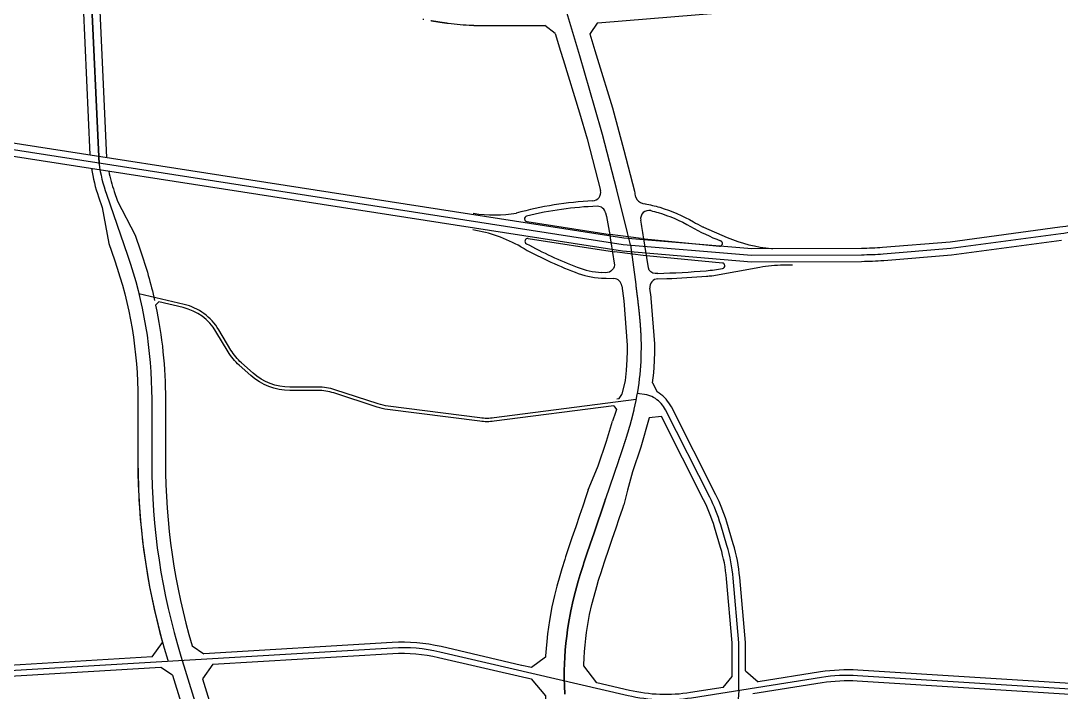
# Model space of a CAD drawing. Extents: x 529262 to 576451, y 2694391 to 2717535.
# Drawn here: x 546315 to 548202, y 2707251 to 2708469 of the extents above; entities that cross this region are included whole.
import ezdxf

# ---------------------------------------------------------------- set-up
doc = ezdxf.new("R2010")
doc.units = 0
doc.layers.add('RD-中线', color=40, linetype='Continuous')
doc.layers.add('RD-红线', color=7, linetype='Continuous')

msp = doc.modelspace()

# ---------------------------------------------------------------- linework, layer by layer
at = {"layer": 'RD-中线', "linetype": 'Continuous', "flags": 128}
msp.add_lwpolyline([(546456.662, 2708210.13), (546441.759, 2708533.282), (546419.648, 2709679.811)], dxfattribs=at)
at = {"layer": 'RD-中线', "linetype": 'Continuous'}
msp.add_lwpolyline([(547329.016, 2708406.137), (547278.489, 2708576.122), (547237.307, 2708715.023), (547226.908, 2708747.696, -0.00502134), (547225.138, 2708753.456), (547209.759, 2708805.36, 0.01426004), (547204.433, 2708821.619, 0.03415997), (547149.606, 2708946.603)], format="xyb", dxfattribs=at)
at = {"layer": 'RD-中线'}
for points in [[(546441.759, 2708533.282), (546456.662, 2708210.13)], [(547420.999, 2708062.695), (547415.527, 2708084.842), (547395.978, 2708162.809), (547370.127, 2708262.905), (547356.216, 2708311.762), (547329.029, 2708406.14)], [(547301.579, 2707247.493), (547300.97, 2707262.265), (547300.731, 2707275.872), (547300.819, 2707290.537), (547301.159, 2707302.571), (547301.748, 2707314.732), (547302.636, 2707327.519), (547303.734, 2707339.669), (547305.16, 2707352.465), (547306.688, 2707364.019), (547308.453, 2707375.623), (547312.476, 2707398.93), (547316.967, 2707418.285), (547321.055, 2707434.494), (547326.126, 2707452.594), (547329.686, 2707464.436), (547334.929, 2707481.027), (547336.403, 2707485.487), (547341.882, 2707502.075), (547347.865, 2707519.786), (547354.73, 2707540.041), (547361.613, 2707560.35), (547367.481, 2707577.664), (547373.714, 2707596.054), (547375.676, 2707601.843)]]:
    msp.add_lwpolyline(points, dxfattribs=at)
at = {"layer": 'RD-中线', "linetype": 'Continuous', "flags": 128}
for points in [[(545663.914, 2708334.875), (547407.548, 2708063.644), (547640.656, 2708044.225), (547840.221, 2708044.931, 0.01955665), (547879.284, 2708046.598), (548002.04, 2708056.656), (548201.411, 2708083.434, 0.02326065), (548247.156, 2708091.759)], [(546456.662, 2708210.13, 0.04754536), (546470.06, 2708154.804), (546508.374, 2708043.894, -0.08334682), (546552.222, 2707782.679), (546552.222, 2707669.489, 0.07483033), (546605.381, 2707316.282), (546697.05, 2707018.639, -0.11984125), (546708.426, 2706829.95), (546653.356, 2706524.411)]]:
    msp.add_lwpolyline(points, format="xyb", dxfattribs=at)
at = {"layer": 'RD-中线'}
for points in [[(547420.999, 2708062.695), (547430.318, 2707990.831), (547430.46, 2707989.729, -0.00000823), (547430.603, 2707988.627, -0.00001481), (547430.746, 2707987.525, -0.00002116), (547430.889, 2707986.423, -0.00002743), (547431.031, 2707985.322, -0.00003367), (547431.174, 2707984.22, -0.00003989), (547431.316, 2707983.118, -0.00004609), (547431.458, 2707982.016, -0.00005229), (547431.6, 2707980.914, -0.00005848), (547431.742, 2707979.812, -0.00006467), (547431.883, 2707978.71, -0.00007085), (547432.024, 2707977.607, -0.00007704), (547432.165, 2707976.505, -0.00008322), (547432.305, 2707975.403, -0.0000894), (547432.445, 2707974.301, -0.00009558), (547432.585, 2707973.199, -0.00010176), (547432.724, 2707972.096, -0.00010794), (547432.863, 2707970.994, -0.00011411), (547433.001, 2707969.891, -0.00012029), (547433.139, 2707968.789, -0.00012647), (547433.276, 2707967.686, -0.00013264), (547433.413, 2707966.583, -0.00013882), (547433.549, 2707965.481, -0.000145), (547433.684, 2707964.378, -0.00015117), (547433.819, 2707963.275, -0.00015735), (547433.953, 2707962.172, -0.00016352), (547434.086, 2707961.069, -0.0001697), (547434.219, 2707959.966, -0.00017587), (547434.35, 2707958.862, -0.00018205), (547434.481, 2707957.759, -0.00018822), (547434.612, 2707956.656, -0.0001944), (547434.741, 2707955.552, -0.00020057), (547434.869, 2707954.448, -0.00020674), (547434.997, 2707953.345, -0.00021292), (547435.124, 2707952.241, -0.00021909), (547435.249, 2707951.137, -0.00022527), (547435.374, 2707950.033, -0.00023144), (547435.498, 2707948.928, -0.00023761), (547435.621, 2707947.824, -0.00024379), (547435.742, 2707946.72, -0.00024996), (547435.863, 2707945.615, -0.00025614), (547435.982, 2707944.51, -0.00026231), (547436.1, 2707943.406, -0.00026848), (547436.218, 2707942.301, -0.00027466), (547436.333, 2707941.196, -0.00028083), (547436.448, 2707940.091, -0.000287), (547436.562, 2707938.985, -0.00029318), (547436.674, 2707937.88, -0.00029935), (547436.785, 2707936.774, -0.00030552), (547436.894, 2707935.669, -0.0003117), (547437.002, 2707934.563, -0.00031787), (547437.109, 2707933.457, -0.00032404), (547437.214, 2707932.351, -0.00033022), (547437.318, 2707931.244, -0.00033639), (547437.42, 2707930.138, -0.00034256), (547437.521, 2707929.031, -0.00034874), (547437.621, 2707927.925, -0.00035491), (547437.718, 2707926.818, -0.00036108), (547437.815, 2707925.711, -0.00036726), (547437.909, 2707924.604, -0.00037343), (547438.002, 2707923.497, -0.0003796), (547438.094, 2707922.389, -0.00038578), (547438.183, 2707921.282, -0.00039195), (547438.271, 2707920.174, -0.00039812), (547438.357, 2707919.067, -0.0004043), (547438.441, 2707917.959, -0.00041047), (547438.524, 2707916.851, -0.00041664), (547438.605, 2707915.742, -0.00042282), (547438.684, 2707914.634, -0.00042899), (547438.76, 2707913.526, -0.00043516), (547438.836, 2707912.417, -0.00044134), (547438.909, 2707911.308, -0.00044751), (547438.98, 2707910.2, -0.00045368), (547439.049, 2707909.091, -0.00045986), (547439.116, 2707907.981, -0.00046603), (547439.181, 2707906.872, -0.0004722), (547439.244, 2707905.763, -0.00047838), (547439.305, 2707904.654, -0.00048455), (547439.364, 2707903.544, -0.00049072), (547439.42, 2707902.434, -0.00049689), (547439.474, 2707901.324, -0.00050307), (547439.527, 2707900.215, -0.00050924), (547439.577, 2707899.105, -0.00051541), (547439.624, 2707897.995, -0.00052159), (547439.669, 2707896.884, -0.00052776), (547439.712, 2707895.774, -0.00053393), (547439.753, 2707894.664, -0.00054011), (547439.791, 2707893.553, -0.00054628), (547439.827, 2707892.443, -0.00055245), (547439.861, 2707891.332, -0.06401653), (547427.269, 2707764.445, -0.00055245), (547427.018, 2707763.362, -0.00054628), (547426.765, 2707762.281, -0.00054011), (547426.509, 2707761.199, -0.00053393), (547426.251, 2707760.119, -0.00052776), (547425.99, 2707759.038, -0.00052159), (547425.728, 2707757.959, -0.00051541), (547425.463, 2707756.88, -0.00050924), (547425.196, 2707755.801, -0.00050307), (547424.927, 2707754.723, -0.00049689), (547424.655, 2707753.646, -0.00049072), (547424.382, 2707752.569, -0.00048455), (547424.106, 2707751.492, -0.00047838), (547423.828, 2707750.417, -0.0004722), (547423.549, 2707749.341, -0.00046603), (547423.267, 2707748.266, -0.00045986), (547422.983, 2707747.192, -0.00045368), (547422.697, 2707746.118, -0.00044751), (547422.41, 2707745.045, -0.00044134), (547422.12, 2707743.973, -0.00043516), (547421.829, 2707742.9, -0.00042899), (547421.535, 2707741.829, -0.00042282), (547421.24, 2707740.757, -0.00041664), (547420.943, 2707739.687, -0.00041047), (547420.645, 2707738.616, -0.0004043), (547420.344, 2707737.547, -0.00039812), (547420.042, 2707736.478, -0.00039195), (547419.738, 2707735.409, -0.00038578), (547419.433, 2707734.34, -0.0003796), (547419.126, 2707733.273, -0.00037343), (547418.817, 2707732.205, -0.00036726), (547418.507, 2707731.138, -0.00036108), (547418.195, 2707730.072, -0.00035491), (547417.881, 2707729.006, -0.00034874), (547417.566, 2707727.94, -0.00034256), (547417.25, 2707726.875, -0.00033639), (547416.932, 2707725.811, -0.00033022), (547416.613, 2707724.746, -0.00032404), (547416.292, 2707723.683, -0.00031787), (547415.97, 2707722.619, -0.0003117), (547415.647, 2707721.556, -0.00030552), (547415.322, 2707720.493, -0.00029935), (547414.996, 2707719.431, -0.00029318), (547414.669, 2707718.369, -0.000287), (547414.341, 2707717.308, -0.00028083), (547414.011, 2707716.247, -0.00027466), (547413.68, 2707715.186, -0.00026848), (547413.348, 2707714.126, -0.00026231), (547413.015, 2707713.066, -0.00025614), (547412.681, 2707712.006, -0.00024996), (547412.346, 2707710.947, -0.00024379), (547412.009, 2707709.888, -0.00023761), (547411.672, 2707708.829, -0.00023144), (547411.334, 2707707.771, -0.00022527), (547410.994, 2707706.713, -0.00021909), (547410.654, 2707705.655, -0.00021292), (547410.313, 2707704.598, -0.00020674), (547409.971, 2707703.54, -0.00020057), (547409.628, 2707702.484, -0.0001944), (547409.284, 2707701.427, -0.00018822), (547408.94, 2707700.371, -0.00018205), (547408.594, 2707699.314, -0.00017587), (547408.248, 2707698.259, -0.0001697), (547407.902, 2707697.203, -0.00016352), (547407.554, 2707696.148, -0.00015735), (547407.206, 2707695.093, -0.00015117), (547406.857, 2707694.038, -0.000145), (547406.508, 2707692.983, -0.00013882), (547406.158, 2707691.928, -0.00013264), (547405.807, 2707690.874, -0.00012647), (547405.456, 2707689.82, -0.00012029), (547405.104, 2707688.766, -0.00011411), (547404.752, 2707687.712, -0.00010794), (547404.399, 2707686.658, -0.00010176), (547404.046, 2707685.605, -0.00009558), (547403.692, 2707684.552, -0.0000894), (547403.339, 2707683.498, -0.00008322), (547402.984, 2707682.445, -0.00007704), (547402.63, 2707681.392, -0.00007085), (547402.275, 2707680.339, -0.00006467), (547401.92, 2707679.286, -0.00005848), (547401.564, 2707678.234, -0.00005229), (547401.208, 2707677.181, -0.00004609), (547400.852, 2707676.129, -0.00003989), (547400.496, 2707675.076, -0.00003367), (547400.14, 2707674.024, -0.00002743), (547399.784, 2707672.971, -0.00002116), (547399.427, 2707671.919, -0.00001481), (547399.071, 2707670.866, -0.00000823), (547398.714, 2707669.814), (547398.357, 2707668.762), (547375.676, 2707601.843), (547373.714, 2707596.054), (547367.481, 2707577.664), (547361.613, 2707560.35), (547354.73, 2707540.041), (547347.865, 2707519.786), (547341.882, 2707502.075), (547336.403, 2707485.487), (547334.929, 2707481.027), (547329.686, 2707464.436), (547326.126, 2707452.594), (547321.055, 2707434.494), (547316.967, 2707418.285), (547312.476, 2707398.93), (547308.453, 2707375.623), (547306.688, 2707364.019), (547305.16, 2707352.465), (547303.734, 2707339.669), (547302.636, 2707327.519), (547301.748, 2707314.732), (547301.159, 2707302.571), (547300.819, 2707290.537), (547300.731, 2707275.872), (547300.97, 2707262.265), (547301.579, 2707247.493)], [(547431.002, 2707782.067), (547173.341, 2707748.73, -0.06413287), (547147.793, 2707748.715), (546981.269, 2707770.064, -0.04708654), (546962.935, 2707774.195), (546884.726, 2707799.742, 0.07909357), (546853.676, 2707804.684), (546802.711, 2707804.684, -0.18431162), (546736.094, 2707830.104), (546715.143, 2707848.818, -0.07557413), (546695.99, 2707871.984), (546673.94, 2707908.767, 0.2029848), (546610.942, 2707954.725), (546529.037, 2707973.88)], [(547617.636, 2707254.026), (547617.636, 2707340.836), (547607.186, 2707457.929, 0.05023581), (547595.865, 2707516.985), (547584.548, 2707554.938, 0.04487686), (547564.64, 2707604.858), (547484.354, 2707763.236, 0.12833614), (547466.011, 2707783.89, 0.08567406), (547452.687, 2707789.814), (547450.303, 2707790.416), (547432.997, 2707793.055)], [(550264.627, 2706079.927), (550191.774, 2706207.589, 0.17765068), (549928.469, 2706429.633), (549778.78, 2706484.097, -0.10921452), (549669.5, 2706553.606), (549519.445, 2706703.269, 0.10073015), (549419.569, 2706769.178), (549151.186, 2706877.159, -0.04934445), (549098.822, 2706904.496), (548663.471, 2707189.563, 0.13001508), (548517.891, 2707237.994), (547833.021, 2707280.91, 0.05508293), (547767.196, 2707277.783), (547531.59, 2707240.358, -0.09681446), (547416.564, 2707244.443), (547074.994, 2707323.888, 0.07215247), (546989.167, 2707331.156), (546273.513, 2707288.463, -0.17005121), (546082.763, 2707342.756), (545973.417, 2707419.862, 0.05114874), (545920.048, 2707449.853), (545666.158, 2707560.128)]]:
    msp.add_lwpolyline(points, format="xyb", dxfattribs=at)
at = {"layer": 'RD-中线', "linetype": 'Continuous', "ltscale": 100, "flags": 128}
msp.add_lwpolyline([(547617.636, 2707254.026), (547611.155, 2707177.431, 0.00306411), (547611.012, 2707175.598), (547605.495, 2707099.281, 0.19141081), (547638.879, 2706993.643), (547715.37, 2706899.889)], format="xyb", dxfattribs=at)
at = {"layer": 'RD-红线'}
for p, q in [((547232.792, 2708105.07), (547383.809, 2708081.908)), ((547235.188, 2708074.341), (547391.647, 2708050.097)), ((547440.215, 2708074.173), (547582.218, 2708060.537)), ((547587.644, 2708029.879), (547449.845, 2708043.11))]:
    msp.add_line(p, q, dxfattribs=at)
at = {"layer": 'RD-红线', "linetype": 'Continuous', "flags": 128}
for points in [[(549810.039, 2708713.726), (548259.235, 2708539.725), (547361.712, 2708465.435), (547360.699, 2708465.351)], [(546440.907, 2708226.154), (546428.414, 2708497.041)], [(546471.156, 2708221.449), (546458.919, 2708486.794)], [(546490.403, 2708141.856), (546522.124, 2708080.658)], [(546462.445, 2708130.91), (546474.482, 2708065.438)]]:
    msp.add_lwpolyline(points, dxfattribs=at)
for points in [[(547044.227, 2708472.52, 0.00000379), (547044.731, 2708472.431, 0.00000681), (547045.234, 2708472.341, 0.00000974), (547045.738, 2708472.252, 0.00001262), (547046.242, 2708472.163, 0.00001549)], [(547058.399, 2708470.038, 0.00008374), (547058.908, 2708469.951, 0.00008658), (547059.417, 2708469.864, 0.00008942), (547059.927, 2708469.777, 0.00009226), (547060.436, 2708469.69, 0.0000951), (547060.946, 2708469.603, 0.00009794), (547061.456, 2708469.516, 0.00010078), (547061.967, 2708469.43, 0.00010362), (547062.477, 2708469.344, 0.00010646), (547062.988, 2708469.257, 0.0001093), (547063.499, 2708469.172, 0.00011214), (547064.01, 2708469.086, 0.00011498), (547064.521, 2708469, 0.00011782), (547065.033, 2708468.915, 0.00012066), (547065.545, 2708468.83, 0.0001235), (547066.057, 2708468.745, 0.00012634), (547066.569, 2708468.661, 0.00012918), (547067.081, 2708468.576, 0.00013202), (547067.594, 2708468.492, 0.00013486), (547068.107, 2708468.408, 0.0001377), (547068.62, 2708468.324, 0.00014054), (547069.134, 2708468.241, 0.00014338), (547069.647, 2708468.158, 0.00014622), (547070.161, 2708468.075, 0.00014906), (547070.675, 2708467.992, 0.0001519), (547071.189, 2708467.91, 0.00015474), (547071.704, 2708467.828, 0.00015758), (547072.219, 2708467.746, 0.00016042), (547072.734, 2708467.665, 0.00016326), (547073.249, 2708467.584, 0.0001661), (547073.764, 2708467.503, 0.00016894), (547074.28, 2708467.422, 0.00017178), (547074.796, 2708467.342, 0.00017462), (547075.312, 2708467.262, 0.00017746), (547075.828, 2708467.183, 0.0001803), (547076.345, 2708467.104, 0.00018314), (547076.862, 2708467.025, 0.00018598), (547077.379, 2708466.946, 0.00018882), (547077.896, 2708466.868, 0.00019166), (547078.414, 2708466.791, 0.0001945), (547078.932, 2708466.713, 0.00019734), (547079.45, 2708466.636, 0.00020018), (547079.968, 2708466.56, 0.00020301), (547080.486, 2708466.483, 0.00020585), (547081.005, 2708466.408, 0.00020869), (547081.524, 2708466.332, 0.00021153), (547082.044, 2708466.257, 0.00021437), (547082.563, 2708466.183, 0.00021721), (547083.083, 2708466.108, 0.00022005), (547083.603, 2708466.035, 0.00022289), (547084.123, 2708465.961, 0.00022573), (547084.644, 2708465.888, 0.00022857), (547085.164, 2708465.816, 0.00023141), (547085.685, 2708465.744, 0.00023425), (547086.206, 2708465.673, 0.00023709), (547086.728, 2708465.602, 0.00023993), (547087.25, 2708465.531, 0.00024277), (547087.772, 2708465.461, 0.00024561), (547088.294, 2708465.391, 0.00024845), (547088.816, 2708465.322, 0.00025129), (547089.339, 2708465.254, 0.00025413), (547089.862, 2708465.186, 0.02126387), (547133.567, 2708461.398, -0.00026655), (547134.085, 2708461.375, -0.00026762), (547134.612, 2708461.353, -0.0002644), (547135.139, 2708461.331, -0.0002612), (547135.665, 2708461.31, -0.00025799), (547136.191, 2708461.289, -0.00025479), (547136.717, 2708461.269, -0.0002516), (547137.243, 2708461.249, -0.00024841), (547137.769, 2708461.23, -0.00024522), (547138.295, 2708461.211, -0.00024204), (547138.82, 2708461.193, -0.00023886), (547139.345, 2708461.175, -0.00023569), (547139.87, 2708461.158, -0.00023252), (547140.395, 2708461.141, -0.00022936), (547140.92, 2708461.124, -0.0002262), (547141.445, 2708461.109, -0.00022304), (547141.969, 2708461.093, -0.00021989), (547142.493, 2708461.078, -0.00021675), (547143.018, 2708461.064, -0.00021361), (547143.541, 2708461.049, -0.00021047), (547144.065, 2708461.036, -0.00020734), (547144.589, 2708461.022, -0.00020421), (547145.112, 2708461.009, -0.00020108), (547145.635, 2708460.997, -0.00019796), (547146.158, 2708460.985, -0.00019485), (547146.681, 2708460.973, -0.00019173), (547147.204, 2708460.962, -0.00018863), (547147.727, 2708460.951, -0.00018552), (547148.249, 2708460.941, -0.00018243), (547148.771, 2708460.93, -0.00017933), (547149.293, 2708460.921, -0.00017624), (547149.815, 2708460.911, -0.00017316), (547150.337, 2708460.902, -0.00017007), (547150.858, 2708460.893, -0.000167), (547151.379, 2708460.885, -0.00016392), (547151.901, 2708460.877, -0.00016086), (547152.422, 2708460.869, -0.00015779), (547152.942, 2708460.862, -0.00015473), (547153.463, 2708460.855, -0.00015168), (547153.983, 2708460.848, -0.00014862), (547154.504, 2708460.842, -0.00014558), (547155.024, 2708460.835, -0.00014253), (547155.544, 2708460.83, -0.00013949), (547156.063, 2708460.824, -0.00013646), (547156.583, 2708460.819, -0.00013343), (547157.102, 2708460.814, -0.0001284), (547157.613, 2708460.809, -0.0001235), (547158.133, 2708460.804, -0.00012066), (547158.652, 2708460.8, -0.00011782), (547159.17, 2708460.796, -0.00011498), (547159.689, 2708460.792, -0.00011214), (547160.207, 2708460.789, -0.0001093), (547160.726, 2708460.786, -0.00010646), (547161.244, 2708460.782, -0.00010362), (547161.762, 2708460.78, -0.00010078), (547162.279, 2708460.777, -0.00009794), (547162.797, 2708460.775, -0.0000951), (547163.314, 2708460.772, -0.00009226), (547163.832, 2708460.77, -0.00008942), (547164.349, 2708460.768, -0.00008658), (547164.865, 2708460.767, -0.00008374), (547165.382, 2708460.765, -0.0000809), (547165.899, 2708460.764, -0.00007806), (547166.415, 2708460.763, -0.00007522), (547166.931, 2708460.762, -0.00007238), (547167.447, 2708460.761, -0.00006954), (547167.963, 2708460.76, -0.0000667), (547168.478, 2708460.76, -0.00006386), (547168.994, 2708460.759, -0.00006102), (547169.509, 2708460.759, -0.00005818), (547170.024, 2708460.759, -0.00005533), (547170.539, 2708460.759, -0.00005249), (547171.053, 2708460.759, -0.00004965), (547171.568, 2708460.759, -0.00004681), (547172.082, 2708460.759, -0.00004397), (547172.596, 2708460.76, -0.00004112), (547173.11, 2708460.76, -0.00003828), (547173.624, 2708460.76, -0.00003544), (547174.137, 2708460.761, -0.00003259), (547174.651, 2708460.762, -0.00002975), (547175.164, 2708460.762, -0.0000269), (547175.677, 2708460.763, -0.00002405), (547176.19, 2708460.764, -0.0000212), (547176.702, 2708460.765, -0.00001835), (547177.215, 2708460.766, -0.00001549), (547177.727, 2708460.767, -0.00001262), (547178.239, 2708460.768, -0.00000974), (547178.751, 2708460.769, -0.00000681), (547179.263, 2708460.77, -0.00000379), (547179.775, 2708460.771), (547180.286, 2708460.772), (547265.304, 2708460.947)], [(546442.805, 2708201.571, 0.04237286), (546455.883, 2708149.906), (546462.445, 2708130.91)], [(546474.188, 2708196.689, 0.03365953), (546484.238, 2708159.702), (546490.403, 2708141.856)], [(547430.863, 2708149.612, 0.0024175), (547428.518, 2708159.695)], [(547470.585, 2708011.08), (547465.643, 2708011.021, -0.37215884), (547453.648, 2708021.135), (547444.673, 2708077.576, 0.00712655), (547439.528, 2708107.656)], [(546522.124, 2708080.658), (546532.004, 2708052.057, -0.02836), (546557.48, 2707962.081)], [(546474.482, 2708065.438), (546484.745, 2708035.731, -0.08334682), (546527.222, 2707782.679), (546527.222, 2707669.489, 0.07483033), (546581.488, 2707308.923), (546582.12, 2707306.873)]]:
    msp.add_lwpolyline(points, format="xyb", dxfattribs=at)
at = {"layer": 'RD-红线', "linetype": 'Continuous'}
for points in [[(547360.699, 2708465.351), (547347.541, 2708446.184, 0.47483464)], [(547284.52, 2708446.632), (547265.304, 2708460.947, 0.33266713)], [(547352.509, 2708142.55, 0.4764891), (547366.355, 2708161.289, 0.4764891)], [(547430.863, 2708149.612, 0.30571611), (547443.094, 2708138.132, 0.30571611)], [(547375.787, 2708120.897, 0.36496512), (547360.609, 2708132.857, 0.36496512)], [(547457.779, 2708124.981, 0.54311067), (547439.528, 2708107.656, 0.54311067)], [(547405.175, 2707988.536, 0.36667422), (547390.882, 2708001.643, 0.36667422)], [(547470.598, 2708001.166, 0.44367379), (547456.11, 2707984.29, 0.44367379)]]:
    msp.add_lwpolyline(points, format="xyb", dxfattribs=at)
at = {"layer": 'RD-红线'}
for points in [[(547284.52, 2708446.632), (547294.137, 2708414.195), (547298.683, 2708399.468), (547328.649, 2708302.374), (547342.061, 2708255.271), (547366.355, 2708161.289)], [(547428.518, 2708159.695), (547409.454, 2708234.393), (547388.75, 2708311.094), (547361.505, 2708399.372), (547356.625, 2708415.184), (547347.868, 2708445.07), (547347.541, 2708446.184)], [(547440.215, 2708074.173), (547383.809, 2708081.908)], [(547448.89, 2708043.156), (547391.647, 2708050.097)], [(547405.175, 2707988.536), (547408.625, 2707961.251), (547414.98, 2707881.045), (547415.023, 2707869.869), (547414.549, 2707854.532), (547413.205, 2707834.774), (547411.24, 2707816.648), (547405.381, 2707791.968)], [(547461.074, 2707812.407), (547463.021, 2707830.382), (547464.496, 2707852.062), (547465.026, 2707869.192), (547464.972, 2707883.118), (547458.377, 2707966.364), (547458.189, 2707967.85), (547456.11, 2707984.29)], [(546559.384, 2707953.308), (546565.415, 2707959.211)], [(547395.829, 2707764.177), (547393.877, 2707758.543), (547388.521, 2707742.812)], [(547390.463, 2707770.772), (547395.829, 2707764.177)], [(547344.366, 2707618.502), (547354.883, 2707644.137), (547362.221, 2707661.838), (547377.393, 2707706.869), (547388.521, 2707742.812)]]:
    msp.add_lwpolyline(points, dxfattribs=at)
at = {"layer": 'RD-红线', "linetype": 'ByBlock', "ltscale": 8}
for points in [[(545665.739, 2708346.736), (547408.97, 2708075.567), (547641.134, 2708056.226), (547840.178, 2708056.931, 0.01955665), (547878.304, 2708058.558), (548000.75, 2708068.591), (548199.814, 2708095.327, 0.02326065), (548244.46, 2708103.453)], [(545662.089, 2708323.015), (547406.126, 2708051.721), (547640.178, 2708032.223), (547840.263, 2708032.931, 0.01955665), (547880.264, 2708034.638), (548003.329, 2708044.722), (548203.008, 2708071.541, 0.02326065)]]:
    msp.add_lwpolyline(points, format="xyb", dxfattribs=at)
at = {"layer": 'RD-红线', "flags": 128}
for points in [[(547352.509, 2708142.55, 0.05712012), (547213.767, 2708120.27)], [(547360.609, 2708132.857, 0.0534979), (547232.338, 2708114.86)]]:
    msp.add_lwpolyline(points, format="xyb", dxfattribs=at)
at = {"layer": 'RD-红线'}
for points in [[(547443.094, 2708138.132), (547447.379, 2708137.439, -0.02547697), (547474.017, 2708130.969, -0.05803146), (547534.974, 2708104.829, 0.01235744), (547551.755, 2708095.741)], [(547447.379, 2708137.439, 0.00983379), (547446.177, 2708137.642, 0.00983379)], [(547457.779, 2708124.981, -0.01337351), (547471.165, 2708121.385, -0.05803146), (547529.996, 2708096.156)], [(547375.787, 2708120.897, -0.01145776), (547385.418, 2708068.153), (547391.534, 2708029.689, -0.4736307), (547376.108, 2708012.346), (547368.682, 2708012.649)], [(547551.755, 2708095.741, 0.01581833), (547553.53, 2708094.905, 0.01581833)], [(547553.53, 2708094.905), (547596.389, 2708076.361, 0.08339347), (547676.794, 2708056.518)], [(547221.77, 2708059.238, 0.03413656), (547320.31, 2708013.041, 0.0783625), (547368.109, 2708002.666, 0.00181171), (547376.976, 2708002.189), (547390.882, 2708001.643)], [(547676.794, 2708056.518, 0.02010257), (547679.284, 2708056.43, 0.02010257)], [(546484.745, 2708035.731, -0.08334682), (546527.222, 2707782.679), (546527.222, 2707669.489, 0.06792152), (546572.018, 2707341.245)], [(547568.222, 2708006.903), (547655.442, 2708022.56, -0.04340277), (547698.582, 2708026.523), (547714.713, 2708026.601)], [(547380.22, 2708002.031, 0.00251897), (547380.532, 2708002.017, 0.00251897)], [(547470.598, 2708001.166), (547486.841, 2708001.593, 0.0119039), (547559.089, 2708005.993, 0.0073107), (547568.222, 2708006.903)], [(546559.384, 2707953.308, -0.05212876), (546577.222, 2707782.679), (546577.222, 2707669.489, 0.07223393), (546625.761, 2707335.258)], [(547390.463, 2707770.772), (547173.344, 2707742.68, -0.06413287), (547147.796, 2707742.665), (546979.944, 2707764.185, -0.04708654), (546961.611, 2707768.316), (546882.863, 2707794.038, 0.07909357), (546853.676, 2707798.684), (546802.711, 2707798.684, -0.18431162), (546732.097, 2707825.63), (546711.146, 2707844.344, -0.07557413), (546690.844, 2707868.899), (546668.794, 2707905.682, 0.2029848), (546609.575, 2707948.883), (546565.415, 2707959.211)], [(547461.074, 2707812.407), (547469.509, 2707795.834, 0.29772671)], [(547396.09, 2707783.6), (547400.442, 2707784.163), (547405.1, 2707791.134), (547405.381, 2707791.968, 0.31180579)], [(547629.636, 2707289.485), (547629.636, 2707341.371), (547619.139, 2707458.995, 0.05023581), (547607.365, 2707520.413), (547595.74, 2707559.401, 0.04487686), (547575.831, 2707609.321), (547495.053, 2707768.671, 0.12837808), (547472.681, 2707793.866, 0.01701541), (547469.509, 2707795.834, 0.01701541)], [(547605.636, 2707279.319), (547605.636, 2707340.302), (547595.234, 2707456.862, 0.05023581), (547584.366, 2707513.556), (547573.357, 2707550.475, 0.04487686), (547553.448, 2707600.395), (547476.983, 2707751.236), (547455.022, 2707749.193), (547439.417, 2707695.675), (547424.495, 2707650.867), (547415.735, 2707617.441), (547408.764, 2707590.844)], [(547605.636, 2707279.319), (547605.636, 2707340.302), (547595.234, 2707456.862, 0.05023581), (547584.366, 2707513.556), (547573.357, 2707550.475, 0.04487686), (547553.448, 2707600.395), (547476.983, 2707751.236), (547455.022, 2707749.193), (547439.417, 2707695.675), (547424.495, 2707650.867), (547424.495, 2707650.867), (547415.735, 2707617.441), (547408.764, 2707590.844)], [(547344.366, 2707618.502), (547340.566, 2707607.289), (547334.333, 2707588.898), (547328.465, 2707571.585), (547321.582, 2707551.275), (547314.706, 2707530.988), (547308.685, 2707513.165), (547303.169, 2707496.465), (547301.625, 2707491.79), (547296.239, 2707474.748), (547292.512, 2707462.354), (547287.23, 2707443.496), (547282.948, 2707426.521), (547278.156, 2707405.868), (547273.903, 2707381.232), (547272.034, 2707368.945), (547270.415, 2707356.698), (547268.909, 2707343.183), (547267.745, 2707330.305), (547266.807, 2707316.791), (547266.711, 2707314.816), (547241.151, 2707295.509), (547223.85, 2707299.533), (547223.075, 2707299.713), (547077.26, 2707333.628, 0.07215247), (546988.572, 2707341.138), (546647.114, 2707320.768)], [(547588.774, 2707259.567), (547530.021, 2707250.234, -0.09681446), (547418.829, 2707254.183), (547359.704, 2707267.935), (547336.06, 2707298.588), (547336.135, 2707301.229), (547336.69, 2707312.673), (547337.527, 2707324.732), (547338.559, 2707336.155), (547339.905, 2707348.232), (547341.341, 2707359.093), (547343.002, 2707370.014), (547346.796, 2707391.992), (547350.986, 2707410.048), (547354.881, 2707425.491), (547359.739, 2707442.835), (547363.133, 2707454.123), (547368.234, 2707470.264), (547369.637, 2707474.51), (547375.079, 2707490.985), (547381.024, 2707508.584), (547387.878, 2707528.807), (547394.761, 2707549.116), (547400.629, 2707566.43), (547406.862, 2707584.82), (547408.764, 2707590.844)], [(546553.007, 2707315.154), (546272.918, 2707298.446, -0.17005121), (546088.526, 2707350.929), (545979.18, 2707428.035, 0.05114874), (545924.032, 2707459.025), (545711.261, 2707551.44)], [(546568.562, 2707296.047), (546274.109, 2707278.481, -0.17005121), (546077, 2707334.584), (545967.654, 2707411.69, 0.05114874), (545916.064, 2707440.68), (545711.871, 2707529.371)], [(546553.007, 2707315.154), (546572.018, 2707341.245, 0.4776649)], [(546625.761, 2707335.258), (546647.114, 2707320.768, 0.34866658)], [(546663.09, 2707301.686), (546989.763, 2707321.173, -0.07215247), (547072.729, 2707314.148), (547232.582, 2707276.968), (547233.276, 2707276.807), (547240.731, 2707275.073), (547266.702, 2707244.462), (547267.565, 2707231.191), (547268.915, 2707215.948), (547270.348, 2707203.048), (547272.176, 2707189.257), (547274.703, 2707173.146), (547277.456, 2707158.06), (547279.655, 2707147.286), (547282.647, 2707133.944), (547285.707, 2707121.524), (547289.797, 2707106.388), (547293.261, 2707094.606), (547297.688, 2707080.648), (547302.331, 2707067.091), (547307.044, 2707054.29), (547291.443, 2707024.703), (547285.045, 2707023.086), (546765.553, 2706891.775)], [(546589.853, 2707281.764), (546568.562, 2707296.047, 0.3457728)], [(546663.09, 2707301.686), (546644.241, 2707275.041, 0.48613496)], [(546589.853, 2707281.764), (546673.157, 2707011.28, -0.11984125), (546683.823, 2706834.385), (546655.104, 2706675.045)], [(546644.241, 2707275.041), (546720.942, 2707025.997, -0.06904787), (546739.657, 2706910.682)], [(547588.774, 2707259.567), (547605.636, 2707279.319, 0.36879208)], [(547629.636, 2707289.485), (547652.774, 2707269.733, 0.4611423)], [(549338.404, 2706812.613), (549154.918, 2706886.437, -0.04934445), (549104.3, 2706912.862), (548668.949, 2707197.929, 0.13001508), (548518.516, 2707247.974), (547833.647, 2707290.89, 0.05508293), (547765.627, 2707287.659), (547652.774, 2707269.733)], [(549925.05, 2706420.236), (549775.36, 2706474.699, -0.10921452), (549662.438, 2706546.526), (549512.383, 2706696.189, 0.10073015), (549415.837, 2706759.9), (549147.453, 2706867.882, -0.04934445), (549093.344, 2706896.13), (548657.993, 2707181.197, 0.13001508), (548517.265, 2707228.014), (547832.396, 2707270.929, 0.05508293), (547768.765, 2707267.906), (547642.898, 2707247.913)]]:
    msp.add_lwpolyline(points, format="xyb", dxfattribs=at)
for centre, radius, start, end in [((547174.035, 2708367.158), 250, 261.192034, 279.273934), ((547233.557, 2708110.011), 5, 104.111235, 261.192034), ((547096.598, 2707842.832), 250, 59.905476, 81.192034), ((547727.196, 2708439.735), 396.15, 240.145933, 248.886573), ((547234.422, 2708069.4), 5, 81.192034, 241.420233), ((547582.696, 2708065.515), 5, 264.515237, 68.886573), ((547608.974, 2708756.954), 787.956, 241.420233, 248.791973), ((547587.166, 2708024.901), 5, 280.528122, 84.515237), ((547377.106, 2708159.41), 147.003, 248.791973, 266.714709), ((547430.474, 2709522.013), 1511.465, 271.520675, 274.849204), ((547532.556, 2708318.746), 303.876, 274.849204, 280.528122)]:
    msp.add_arc(centre, radius, start, end, dxfattribs=at)

doc.saveas('drawing.dxf')
